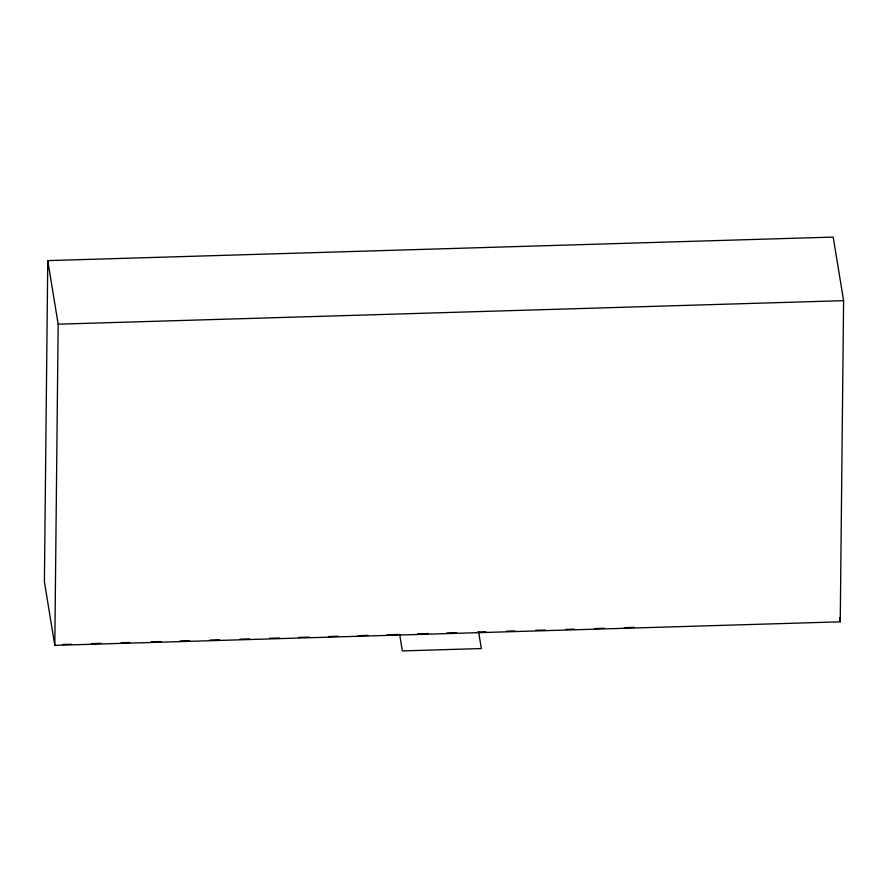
<?xml version="1.0" encoding="UTF-8"?>
<svg xmlns="http://www.w3.org/2000/svg" width="888" height="888" viewBox="0 0 888 888"><rect width="100%" height="100%" fill="white"/><g stroke="black" fill="none" stroke-linecap="round" stroke-linejoin="round"><path stroke-width="1.33" d="M47.763 260.617L44.4 581.795L54.801 645.365L840.237 621.822L843.6 300.655L833.199 237.085L47.763 260.617L58.164 324.187L54.801 645.365M58.164 324.187L843.6 300.655M62.959 644.477L71.273 644.233M91.475 643.622L101.032 643.334M121.179 642.734L129.692 642.479M151.382 641.858L160.939 641.569M180.042 641.003L189.599 640.714M209.879 640.082L219.614 639.815M239.949 639.205L249.495 638.916M269.486 638.294L279.52 638.017M298.59 637.418L309.401 637.118M328.516 636.552L338.062 636.263M358.197 635.63L368.087 635.364M387.057 634.798L397.968 634.465M417.66 633.854L427.994 633.566M446.764 632.978L456.654 632.711M477.4 632.056L485.714 631.812M506.504 631.19L514.818 630.935M535.608 630.314L545.31 630.025M565.712 629.414L574.425 629.148M594.738 628.538L604.317 628.26M624.32 627.661L634.398 627.35M839.582 617.804L840.237 621.822M478.654 632.023L481.352 648.551L402.342 650.915L399.633 634.387"/></g></svg>
